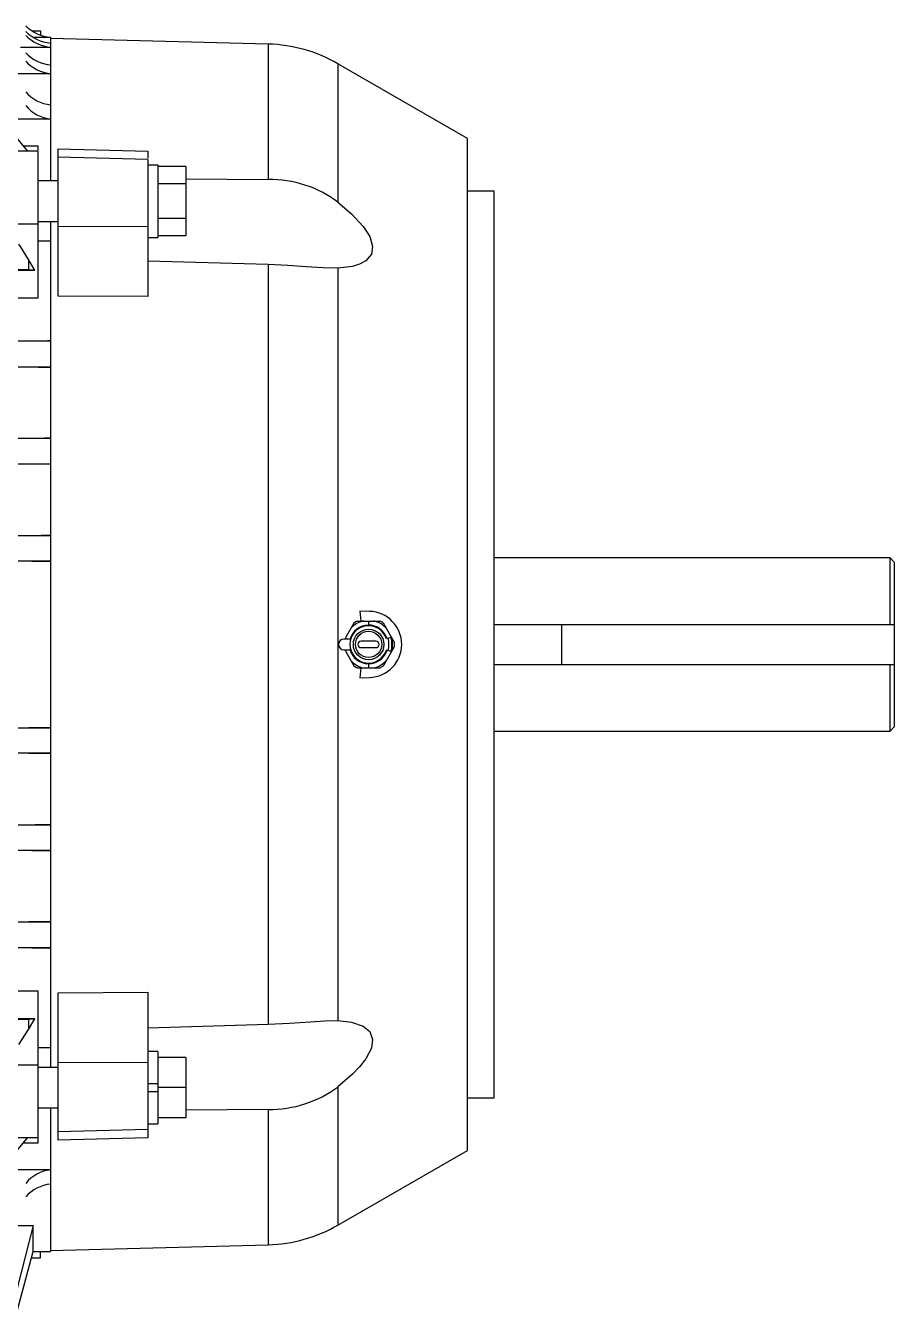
# Model space of a CAD drawing. Header units: inches. Extents: x -10.1 to 13.8, y -10 to 6.6.
# Drawn here: x 5.61 to 13.75, y -6.25 to 5.8 of the extents above; entities that cross this region are included whole.
import ezdxf

# ---------------------------------------------------------------- set-up
doc = ezdxf.new("R2010")
doc.units = ezdxf.units.IN
doc.header["$MEASUREMENT"] = 0

msp = doc.modelspace()

# ---------------------------------------------------------------- linework, layer by layer
at = {"color": 7, "linetype": 'Continuous', "lineweight": 25}
for p, q in [((5.673, 5.75), (5.75, 5.75)), ((5.844, 5.689), (5.69, 5.689)), ((5.75, 5.75), (5.75, 5.712)), ((5.844, 5.69), (5.844, 5.636)), ((7.883, 5.627), (5.844, 5.68)), ((5.844, 5.596), (5.561, 5.596)), ((5.844, 5.636), (5.844, 4.344)), ((7.883, 5.627), (7.883, 4.358)), ((9.75, 4.742), (8.537, 5.442)), ((8.537, 5.442), (8.537, 4.146)), ((5.844, 5.348), (5.465, 5.348)), ((5.1, 5.258), (5.627, 4.622)), ((5.844, 4.922), (5.465, 4.922)), ((9.75, -4.742), (9.75, 4.742)), ((5.725, 4.622), (4.032, 4.622)), ((5.585, 4.673), (5.725, 4.673)), ((5.725, 4.673), (5.725, 4.632)), ((5.725, 4.622), (5.725, 3.246)), ((5.914, 4.646), (6.754, 4.623)), ((5.914, 3.265), (5.914, 4.646)), ((6.754, 4.623), (6.754, 4.557)), ((6.754, 4.544), (5.914, 4.566)), ((6.754, 4.544), (6.754, 3.26)), ((6.848, 4.492), (6.754, 4.492)), ((6.848, 4.492), (6.848, 3.814)), ((7.112, 4.479), (6.848, 4.479)), ((7.112, 4.479), (7.112, 3.829)), ((5.914, 4.344), (5.725, 4.344)), ((7.112, 4.365), (7.883, 4.358)), ((7.112, 4.317), (6.848, 4.317)), ((10, 4.249), (9.75, 4.249)), ((10, -4.249), (10, 4.249)), ((7.112, 3.992), (6.848, 3.992)), ((5.439, 3.943), (5.725, 3.943)), ((5.725, 3.964), (5.914, 3.964)), ((5.844, 3.964), (5.844, -3.964)), ((5.914, 3.918), (6.754, 3.92)), ((5.844, 3.778), (5.725, 3.778)), ((6.754, 3.814), (6.848, 3.814)), ((7.112, 3.829), (6.848, 3.829)), ((5.636, 3.511), (5.1, 3.528)), ((5.456, 3.509), (5.697, 3.509)), ((5.636, 3.609), (5.636, 3.511)), ((5.697, 3.509), (5.636, 3.609)), ((5.697, 3.509), (5.636, 3.511)), ((7.883, 3.56), (6.754, 3.593)), ((7.883, 3.56), (7.883, -3.56)), ((8.537, 3.526), (8.537, -3.526)), ((6.754, 3.26), (5.914, 3.265)), ((5.725, 3.246), (5.465, 3.246)), ((5.465, 2.844), (5.844, 2.844)), ((5.844, 2.599), (5.465, 2.599)), ((5.465, 1.932), (5.844, 1.932)), ((5.844, 1.69), (5.465, 1.69)), ((5.465, 1.02), (5.844, 1.02)), ((5.844, 0.781), (5.465, 0.781)), ((13.71, 0.812), (10, 0.812)), ((13.75, 0.772), (13.71, 0.812)), ((13.71, 0.188), (13.71, 0.812)), ((13.75, 0.772), (13.75, -0.772)), ((8.832, 0.31), (8.742, 0.312)), ((8.686, 0.2), (8.613, 0.073)), ((8.72, 0.219), (8.928, 0.219)), ((8.824, 0.219), (8.824, 0.179)), ((9.066, 0.019), (8.962, 0.2)), ((10, 0.188), (13.75, 0.188)), ((10.63, 0.188), (10.63, -0.188)), ((8.65, 0.05), (8.592, 0.05)), ((8.612, 0.05), (8.613, 0.073)), ((8.893, 0.03), (8.754, 0.03)), ((9.033, 0.066), (8.991, 0.053)), ((8.592, -0.05), (8.65, -0.05)), ((8.613, -0.073), (8.612, -0.05)), ((8.613, -0.073), (8.686, -0.2)), ((8.754, -0.03), (8.893, -0.03)), ((8.962, -0.2), (9.066, -0.019)), ((9.033, -0.066), (8.991, -0.053)), ((8.72, -0.219), (8.928, -0.219)), ((8.75, -0.218), (8.742, -0.312)), ((8.824, -0.178), (8.824, -0.219)), ((10, -0.188), (13.75, -0.188)), ((13.71, -0.812), (13.71, -0.188)), ((8.742, -0.312), (8.832, -0.31)), ((5.465, -0.781), (5.844, -0.781)), ((10, -0.812), (13.71, -0.812)), ((13.71, -0.812), (13.75, -0.772)), ((5.844, -1.02), (5.465, -1.02)), ((5.465, -1.69), (5.844, -1.69)), ((5.844, -1.932), (5.465, -1.932)), ((5.465, -2.599), (5.844, -2.599)), ((5.844, -2.844), (5.465, -2.844)), ((5.465, -3.246), (5.725, -3.246)), ((5.725, -3.246), (5.725, -4.673)), ((5.914, -3.265), (6.754, -3.26)), ((5.914, -4.646), (5.914, -3.265)), ((6.754, -3.26), (6.754, -4.623)), ((5.1, -3.528), (5.636, -3.511)), ((5.697, -3.509), (5.465, -3.509)), ((5.546, -3.751), (5.636, -3.609)), ((5.636, -3.511), (5.697, -3.509)), ((5.636, -3.609), (5.697, -3.509)), ((5.636, -3.511), (5.636, -3.609)), ((6.754, -3.593), (7.883, -3.56)), ((5.725, -3.778), (5.844, -3.778)), ((6.848, -3.814), (6.754, -3.814)), ((6.848, -3.814), (6.848, -4.494)), ((5.725, -3.943), (5.465, -3.943)), ((5.914, -3.964), (5.725, -3.964)), ((6.754, -3.92), (5.914, -3.918)), ((7.112, -3.873), (6.848, -3.873)), ((7.112, -3.873), (7.112, -4.436)), ((6.848, -4.117), (6.754, -4.117)), ((6.848, -4.192), (6.754, -4.192)), ((7.112, -4.154), (6.848, -4.154)), ((8.537, -4.146), (8.537, -5.442)), ((9.75, -4.249), (10, -4.249)), ((5.725, -4.344), (5.914, -4.344)), ((5.844, -4.344), (5.844, -5.69)), ((7.112, -4.436), (6.848, -4.436)), ((7.883, -4.358), (7.112, -4.365)), ((7.883, -4.358), (7.883, -5.627)), ((5.914, -4.566), (6.754, -4.544)), ((6.754, -4.494), (6.848, -4.494)), ((4.032, -4.622), (5.725, -4.622)), ((5.627, -4.622), (5.1, -5.258)), ((5.725, -4.673), (5.585, -4.673)), ((6.754, -4.623), (5.914, -4.646)), ((8.537, -5.442), (9.75, -4.742)), ((5.465, -4.922), (5.844, -4.922)), ((5.465, -5.446), (5.681, -5.446)), ((5.681, -5.446), (5.531, -6.033)), ((5.681, -5.69), (5.681, -5.446)), ((5.844, -5.68), (7.883, -5.627)), ((5.531, -6.25), (5.681, -5.69)), ((5.665, -5.75), (5.75, -5.75)), ((5.681, -5.69), (5.844, -5.69)), ((5.75, -5.75), (5.75, -5.69))]:
    msp.add_line(p, q, dxfattribs=at)
at = {"color": 7, "linetype": 'Continuous', "lineweight": 25, "flags": 128}
for points in [[(8.537, 4.146), (8.665, 4.037), (8.774, 3.916), (8.834, 3.823), (8.862, 3.729), (8.85, 3.656), (8.798, 3.595), (8.74, 3.563), (8.673, 3.542), (8.537, 3.526)], [(5.636, 3.609), (5.562, 3.728), (5.546, 3.751)], [(8.537, 3.526), (8.398, 3.528), (8.24, 3.539), (8.066, 3.551), (7.883, 3.56)], [(8.742, 0.312), (8.748, 0.25), (8.75, 0.218)], [(7.883, -3.56), (8.082, -3.55), (8.28, -3.536), (8.413, -3.527), (8.537, -3.526)], [(8.537, -3.526), (8.665, -3.54), (8.774, -3.579), (8.834, -3.629), (8.862, -3.703), (8.85, -3.784), (8.798, -3.883), (8.74, -3.958), (8.673, -4.028), (8.537, -4.146)]]:
    msp.add_lwpolyline(points, dxfattribs=at)
at = {"color": 7, "linetype": 'Continuous', "lineweight": 25}
for radius in [0.143, 0.123]:
    msp.add_circle((8.824, 0), radius, dxfattribs=at)
for centre, radius, start, end in [((5.876, 6.064), 0.375, 224.9754, 265.0965), ((5.876, 6.009), 0.374, 224.7837, 265.0596), ((5.877, 5.968), 0.372, 224.3013, 264.8736), ((5.877, 5.798), 0.368, 223.6202, 264.8068), ((7.847, 4.247), 1.38, 60, 88.5), ((5.88, 5.714), 0.366, 222.6439, 264.3251), ((5.88, 5.414), 0.358, 221.2381, 264.2335), ((5.886, 5.278), 0.357, 219.5958, 263.3057), ((7.899, 3.29), 1.067, 53.2761, 90.8398), ((5.86, -6.443), 9.287, 90.0959, 91.5346), ((5.851, 11.733), 9.134, 268.4962, 269.959), ((5.86, -8.227), 10.159, 90.0904, 91.4055), ((5.849, 11.288), 9.597, 268.5795, 269.9716), ((5.86, -9.675), 10.695, 90.0879, 91.3371), ((5.848, 10.608), 9.828, 268.6183, 269.9778), ((8.824, 0), 0.31, 271.5, 88.5), ((8.824, 0), 0.175, 17.5, 342.5), ((8.824, 0), 0.181, 17.5, 163.9639), ((8.824, 0), 0.225, 102.582, 137.418), ((8.824, 0), 0.243, 115.4457, 124.5543), ((8.824, 0), 0.225, 42.582, 77.418), ((8.824, 0), 0.243, 55.4457, 64.5543), ((8.592, 0), 0.05, 90, 270), ((8.754, 0), 0.03, 90, 270), ((8.893, 0), 0.03, 270, 90), ((8.824, 0), 0.191, 342.5, 17.5), ((8.824, 0), 0.219, 342.5, 17.5), ((8.824, 0), 0.225, 342.582, 17.418), ((8.824, 0), 0.243, 355.4457, 4.5543), ((8.824, 0), 0.181, 196.0361, 342.5), ((8.824, 0), 0.225, 222.582, 257.418), ((8.824, 0), 0.243, 235.4457, 244.5543), ((8.824, 0), 0.225, 282.582, 317.418), ((8.824, 0), 0.243, 295.4457, 304.5543), ((5.861, -11.648), 10.867, 90.0872, 91.3167), ((5.848, 8.698), 9.718, 268.6001, 269.9749), ((5.86, -12.199), 10.508, 90.0887, 91.3602), ((5.85, 7.434), 9.366, 268.5387, 269.9653), ((5.86, -12.421), 9.822, 90.0923, 91.4526), ((5.852, 5.907), 8.751, 268.4214, 269.9481), ((7.897, -3.284), 1.074, 269.2719, 306.6123), ((5.883, -5.273), 0.351, 96.3139, 140.7846), ((5.882, -5.418), 0.362, 96.0485, 138.4799), ((7.847, -4.247), 1.38, 271.5, 300)]:
    msp.add_arc(centre, radius, start, end, dxfattribs=at)

doc.saveas('drawing.dxf')
